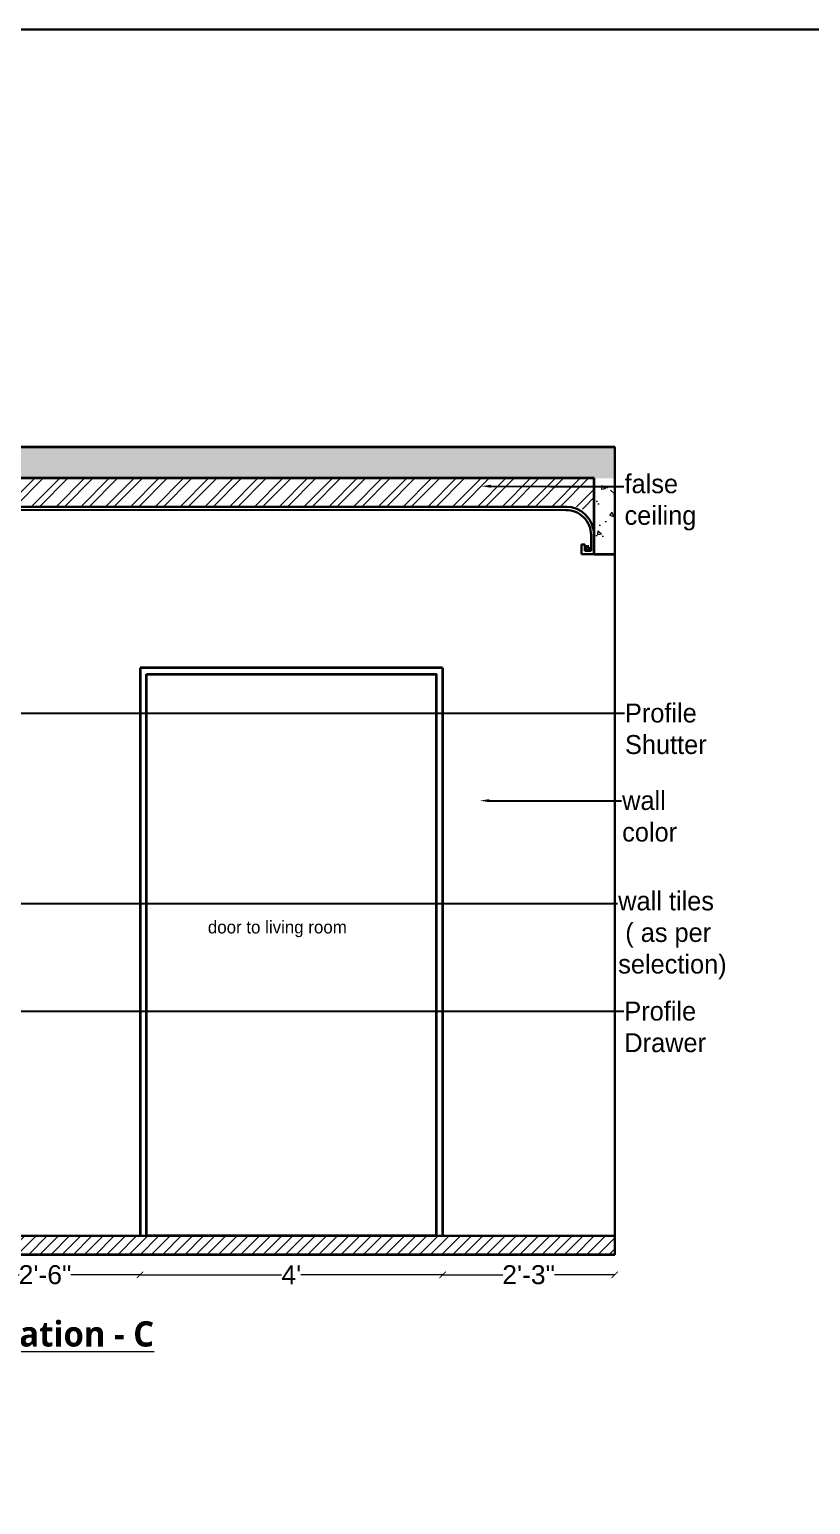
# Model space of a CAD drawing. Header units: inches. Extents: x 3324238 to 135265466, y -1036581 to 20094598.
# Drawn here: x 3355277.8 to 3355401.4, y -519201.2 to -518967.5 of the extents above; entities that cross this region are included whole.
import ezdxf
from ezdxf import colors
from ezdxf.entities.mleader import LeaderData, LeaderLine
from ezdxf.math import Vec2, Vec3

# ---------------------------------------------------------------- set-up
doc = ezdxf.new("R2010")
doc.units = ezdxf.units.IN
doc.header["$MEASUREMENT"] = 0
doc.header["$PDMODE"] = 3
doc.linetypes.add('00 . GROUND FLOOR$0$DASHED', pattern=[0.75, 0.5, -0.25])
for name, color, linetype, lineweight in [('dim05', 1, 'Continuous', 13), ('Flooring', 253, 'Continuous', 30), ('FURNITURE', 32, 'Continuous', 13), ('FURNITURE-1', 251, 'Continuous', 5), ('Labelling', 1, 'Continuous', 25), ('wall', 7, 'Continuous', 30)]:
    doc.layers.add(name, color=color, linetype=linetype, lineweight=lineweight)
doc.layers.add('FALCE CEILING', color=7, linetype='Continuous', lineweight=30, true_color=0xd1009d)
doc.layers.add('hatch', color=253, linetype='Continuous', lineweight=0, transparency=0.4)
doc.layers.add('str coll', color=6, linetype='Continuous')
doc.styles.get("Standard").update_dxf_attribs({"font": 'GOTHIC.TTF'})
doc.styles.add('The Thakors 3 inches', font='arial.ttf', dxfattribs={"height": 3})
doc.dimstyles.new('The Thakors 3 inches', dxfattribs={"dimtxt": 3, "dimasz": 1, "dimexe": 0.17999267578125, "dimexo": 0.0625, "dimgap": 0.089996337890625, "dimtad": 0, "dimzin": 0, "dimdsep": 46, "dimlunit": 4, "dimtxsty": 'The Thakors 3 inches', "dimblk": 'ARCHTICK', "dimcen": 0.089996337890625, "dimclrd": 5, "dimclre": 5, "dimclrt": 1, "dimadec": 0, "dimazin": 0, "dimtfac": 0.79998779296875, "dimtofl": 0, "dimtmove": 1, "dimatfit": 3, "dimfxl": 1, "dimtolj": 1, "dimtzin": 0, "dimlwd": 5, "dimlwe": 13, "dimarcsym": 0})
pattern_1 = [(320, (2911.788055398036, 226.9863982740208), (-0.6275213498259522, -7.172601826007535), [0.75, -8.25]), (265, (2911.788055398036, 226.9863982740208), (7.521921337000118, 1.387513336129999), [0.6, -6.6]), (10.45144445999999, (2911.735761958174, 226.3886814640136), (6.894399909686293, -5.78508846727112), [0.63740192, -7.01142112]), (316.1842, (2913.788055398036, 226.9863982740208), (-1.655192807930767, -10.67241330671572), [1.125, -12.375]), (6.635635489999989, (2913.650122328196, 226.0970308239921), (9.741186007745503, -9.346619456742285), [0.95610342, -10.5171376]), (261.18416399, (2913.788055398036, 226.9863982740208), (9.7411860026999, -9.346619450547733), [0.9, -9.90000001]), (291, (2913.288055398036, 225.9863982740208), (-4.026188906653389, -5.969070521184616), [0.75, -8.25]), (236, (2913.288055398036, 225.9863982740208), (7.25150045046853, -2.433153319215819), [0.6, -6.6]), (341.4514447399999, (2912.952539658174, 225.4889757340425), (3.225311528063537, -8.402223767299711), [0.6374019000000001, -7.01142112]), (307.5, (2911.788055398036, 226.9863982740208), (3.328938538313115, -0.1215985531729072), [0, -6.519999999999989, 0, -6.69999999999999, 0, -6.624999999999989]), (277.5, (2911.788055398036, 226.9863982740208), (3.944117118823602, -2.630695374421486), [0, -3.82, 0, -6.37, 0, -2.525]), (237.5, (2911.788055398036, 229.2163982740021), (-0.2255487173437984, -5.33822436172409), [0, -2.5, 0, -7.8, 0, -10.35]), (227.5, (2911.788055398036, 230.2163982740021), (1.001049823323176, -5.831861693423862), [0, -3.249999999999995, 0, -5.179999999999989, 0, -7.349999999999989])]

# ---------------------------------------------------------------- blocks, each defined once
blk = doc.blocks.new('_ArchTick')
at = {"color": 0, "linetype": 'ByBlock', "const_width": 0.15}
blk.add_lwpolyline([(-0.5, -0.5), (0.5, 0.5)], dxfattribs=at)
blk = doc.blocks.new('*D205')
at = {"layer": 'Defpoints', "color": 0, "lineweight": 30, "ltscale": 4, "transparency": 16777216}
for p in [(3355295.286342088, -519158.6231488102, 0.007150295241826185), (3355265.193751048, -519161.6244367349, -0.09380388516833243), (3355295.286342088, -519164.7942645661)]:
    blk.add_point(p, dxfattribs=at)
at = {"layer": 'dim05', "color": 5, "lineweight": 5, "ltscale": 4, "transparency": 16777216}
for p, q in [((3355265.193751048, -519164.7942645661), (3355276.137089794, -519164.7942645661)), ((3355295.286342088, -519164.7942645661), (3355284.343003343, -519164.7942645661))]:
    blk.add_line(p, q, dxfattribs=at)
at = {"layer": 'dim05', "color": 5, "lineweight": 5, "ltscale": 4, "transparency": 16777216, "rotation": 180}
blk.add_blockref('_ArchTick', (3355265.193751048, -519164.7942645661), dxfattribs=at)
at = {"layer": 'dim05', "color": 5, "lineweight": 5, "ltscale": 4, "transparency": 16777216}
blk.add_blockref('_ArchTick', (3355295.286342088, -519164.7942645661), dxfattribs=at)
at = {"layer": 'dim05', "color": 1, "lineweight": 5, "ltscale": 4, "transparency": 16777216, "insert": (3355280.240046568, -519164.7942645661), "char_height": 3, "attachment_point": 5, "style": 'The Thakors 3 inches'}
blk.add_mtext('\\A1;2\'-6"', dxfattribs=at)
blk = doc.blocks.new('*D206')
at = {"layer": 'Defpoints', "color": 0, "lineweight": 30, "ltscale": 4, "transparency": 16777216}
for p in [(3355295.286342088, -519158.6231488102, 0.007150295241826185), (3355343.184873427, -519158.6231488102, 0.007150295240729146), (3355343.184873427, -519164.7942645661)]:
    blk.add_point(p, dxfattribs=at)
at = {"layer": 'dim05', "color": 5, "lineweight": 5, "ltscale": 4, "transparency": 16777216}
for p, q in [((3355295.286342088, -519164.7942645661), (3355317.704956576, -519164.7942645661)), ((3355343.184873427, -519164.7942645661), (3355320.766258938, -519164.7942645661))]:
    blk.add_line(p, q, dxfattribs=at)
at = {"layer": 'dim05', "color": 5, "lineweight": 5, "ltscale": 4, "transparency": 16777216, "rotation": 180}
blk.add_blockref('_ArchTick', (3355295.286342088, -519164.7942645661), dxfattribs=at)
at = {"layer": 'dim05', "color": 5, "lineweight": 5, "ltscale": 4, "transparency": 16777216}
blk.add_blockref('_ArchTick', (3355343.184873427, -519164.7942645661), dxfattribs=at)
at = {"layer": 'dim05', "color": 1, "lineweight": 5, "ltscale": 4, "transparency": 16777216, "insert": (3355319.235607757, -519164.7942645661), "char_height": 3, "attachment_point": 5, "style": 'The Thakors 3 inches'}
blk.add_mtext("\\A1;4'", dxfattribs=at)
blk = doc.blocks.new('*D223')
at = {"layer": 'Defpoints', "color": 0, "lineweight": 30, "ltscale": 4, "transparency": 16777216}
for p in [(3355343.184873427, -519161.829953026), (3355370.448987738, -519161.6231488102, 0.04768605641931729), (3355370.448987738, -519164.7942645661)]:
    blk.add_point(p, dxfattribs=at)
at = {"layer": 'dim05', "color": 5, "lineweight": 5, "ltscale": 4, "transparency": 16777216}
for p, q in [((3355343.184873427, -519164.7942645661), (3355352.713973808, -519164.7942645661)), ((3355370.448987738, -519164.7942645661), (3355360.919887357, -519164.7942645661))]:
    blk.add_line(p, q, dxfattribs=at)
at = {"layer": 'dim05', "color": 5, "lineweight": 5, "ltscale": 4, "transparency": 16777216, "rotation": 180}
blk.add_blockref('_ArchTick', (3355343.184873427, -519164.7942645661), dxfattribs=at)
at = {"layer": 'dim05', "color": 5, "lineweight": 5, "ltscale": 4, "transparency": 16777216}
blk.add_blockref('_ArchTick', (3355370.448987738, -519164.7942645661), dxfattribs=at)
at = {"layer": 'dim05', "color": 1, "lineweight": 5, "ltscale": 4, "transparency": 16777216, "insert": (3355356.816930583, -519164.7942645661), "char_height": 3, "attachment_point": 5, "style": 'The Thakors 3 inches'}
blk.add_mtext('\\A1;2\'-3"', dxfattribs=at)

msp = doc.modelspace()

# ---------------------------------------------------------------- hatches: boundary and pattern name
at = {"layer": 'FURNITURE-1', "true_color": 0x000000}
h = msp.add_hatch(dxfattribs=at)
h.set_pattern_fill('AR-CONC', color=18, angle=-90.00000000000001)
h.set_pattern_definition(pattern_1)
h.paths.add_polyline_path([(3355370.448991629, -519033.6230050249), (3355370.448991629, -519038.6230768978), (3355167.549900197, -519038.6228984912), (3355167.549906066, -519033.6226481727)])
at = {"layer": 'FURNITURE-1', "lineweight": 0}
h = msp.add_hatch(dxfattribs=at)
h.set_pattern_fill('ANSI32', color=6, scale=7.4, angle=180)
h.set_pattern_definition([(225, (3148.950116158929, 226.3267422676436), (1.96222131779267, -1.96222131779267), []), (225, (3147.641968615929, 226.3267422676436), (1.96222131779267, -1.96222131779267), [])])
h.paths.add_polyline_path([(3355367.202688755, -519038.62314881), (3355265.193702781, -519038.6231488101), (3355265.193702782, -519043.1231488101), (3355367.202688755, -519043.12314881)])
at = {"layer": 'FURNITURE-1', "true_color": 0x000000}
h = msp.add_hatch(dxfattribs=at)
h.set_pattern_fill('AR-CONC', color=18, angle=-90.00000000000001)
h.set_pattern_definition(pattern_1)
h.paths.add_polyline_path([(3355370.448991629, -519038.5352625158), (3355370.448991629, -519050.6231488102), (3355367.202248726, -519050.6231488102), (3355367.202248726, -519038.5352625158)])
at = {"layer": 'hatch'}
h = msp.add_hatch(dxfattribs=at)
h.set_pattern_fill('ANSI31', color=256, scale=10)
h.set_pattern_definition([(45, (34490.85095606372, -9966.3607563728), (-0.8838834764831844, 0.8838834764831844), [])])
h.paths.add_polyline_path([(3355370.448987739, -519158.6231488102), (3355370.448987739, -519161.6231488101), (3355176.549896306, -519161.6231488102), (3355176.549896306, -519158.6231488102)])

# ---------------------------------------------------------------- linework, layer by layer
at = {"color": 1, "lineweight": 35}
for p, q in [((3355167.549922228, -519033.6231488102, -0.146718936454558), (3355370.448991629, -519033.6231488102, -0.06136055165410989)), ((3355367.202688754, -519038.6231488102, -0.07296259950661635), (3355265.193702781, -519038.6231488101, -0.1626333112400075)), ((3355367.202688754, -519050.6231488102, -0.07296259950661635), (3355367.202688754, -519038.6231488102, -0.07296259950661635)), ((3355367.202688754, -519050.6231488102, -0.02695410676313786), (3355370.448991629, -519050.6231488102, -0.02695410676313786)), ((3355370.448987738, -519161.6231488102, -0.04196169733330529), (3355167.549896307, -519161.6231488102, -0.1035989960280423))]:
    msp.add_line(p, q, dxfattribs=at)
at = {"lineweight": 35}
for p, q in [((3355295.286342088, -519068.6231488101, -0.09644929351124516), (3355295.286342088, -519158.6231488102, -0.09644929351124516)), ((3355343.184873427, -519068.6231488102, -0.06630989765474844), (3355295.286342088, -519068.6231488101, -0.1084149666858438)), ((3355343.184873427, -519068.6231488102, -0.0964492935123422), (3355343.184873427, -519158.6231488102, -0.0964492935123422))]:
    msp.add_line(p, q, dxfattribs=at)
at = {"layer": 'FALCE CEILING', "color": 1, "linetype": '00 . GROUND FLOOR$0$DASHED', "lineweight": 30}
msp.add_circle((3355366.182613385, -519049.7341149517, -0.1366915391619403), 0.2089197255308997, dxfattribs=at)
at = {"layer": 'Flooring', "ltscale": 4}
msp.add_line((3355370.448987738, -519158.6231488102, 0.0008113845673318187), (3355176.549896306, -519158.6231488102, 0.0008113845673318187), dxfattribs=at)
at = {"layer": 'FURNITURE', "color": 3, "linetype": '00 . GROUND FLOOR$0$DASHED', "lineweight": 30}
msp.add_circle((3355366.182613385, -519049.7341149517, -0.1366915391619403), 0.3890338584333222, dxfattribs=at)
at = {"layer": 'str coll', "lineweight": 5}
msp.add_line((3355365.707287708, -519043.1230911422, -0.09435131024149905), (3355365.325624, -519043.5274278304, -0.09435131024149905), dxfattribs=at)
at = {"layer": 'wall', "lineweight": 30}
msp.add_line((3355370.448987738, -519161.6231488102, -0.05591353233375405), (3355370.448991629, -519033.6231488103, -0.04666525481874513), dxfattribs=at)
at = {"layer": 'wall', "color": 6, "lineweight": 30, "ltscale": 0.5}
for p, q in [((3355362.869224577, -519043.1222863018, 0.180894957262252), (3355269.697396449, -519043.1232477692, -0.1686216768703162)), ((3355362.707159518, -519043.6441362774, 0.02753144743054713), (3355269.697387701, -519043.6231488104, -0.1586743596926681)), ((3355366.705963194, -519047.6107964185, 0.1029472462810533), (3355366.715080345, -519050.1231488099, -0.09501537314138568)), ((3355365.202688754, -519050.6231488102, -0.1634154024912049), (3355365.202688754, -519049.1231488102, -0.1634154024912049)), ((3355365.702688754, -519049.1231488102, -0.1408022017450577), (3355365.202688754, -519049.1231488102, -0.1634154024912049)), ((3355365.702688754, -519050.1231488101, -0.1634154024912049), (3355365.702688754, -519049.1231488102, -0.1634154024912049)), ((3355366.715080345, -519050.1231488101, -0.095015373162961), (3355365.702688754, -519050.1231488101, -0.1408022017450578)), ((3355367.202688754, -519050.6231488102, -0.07296259950661635), (3355365.202688754, -519050.6231488101, -0.1634154024912049))]:
    msp.add_line(p, q, dxfattribs=at)
at = {"layer": 'wall', "color": 6, "lineweight": 30, "ltscale": 0.5, "extrusion": (0.0008788728639498496, 0.01989464204354179, 0.999801695737934)}
for centre, radius, start, end in [((-3375000.66752575, 370385.1760971028, -7377.058889496852), 4.533829438932426, 182.6575533626092, 272.0670764051658), ((-3375000.704087192, 370385.1637536063, -7377.222747047094), 4, 182.4774186984536, 272.5299754135719)]:
    msp.add_arc(centre, radius, start, end, dxfattribs=at)

# ---------------------------------------------------------------- texts
at = {"layer": 'dim05', "lineweight": 5, "ltscale": 4, "insert": (3355252.890170371, -519176.2163834111, -0.05655525715630073), "char_height": 4, "width": 108.8607521085103, "attachment_point": 7, "bg_fill": 2}
msp.add_mtext('\\pxt11;{\\fMalgun Gothic|b1|i0|c0|p34;\\L\\C1;Wall Elevation - C}', dxfattribs=at)
at = {"layer": 'Labelling', "lineweight": 5, "insert": (3355306.019176707, -519111.3206631221, -0.1035988286457736), "char_height": 2, "width": 25.53826611023737, "attachment_point": 7, "bg_fill": 2}
msp.add_mtext('door to living room', dxfattribs=at)

# ---------------------------------------------------------------- dimensions: what is measured, and where the dimension line sits
at = {"layer": 'dim05', "lineweight": 5, "ltscale": 4}
for base, p1, p2, picture, middle in [((3355295.286342088, -519164.7942645661, -0.1035995887530713), (3355265.193751048, -519161.6244367349, -0.1974034739214038), (3355295.286342088, -519158.6231488102, -0.09644929351124516), '*D205', (3355280.240046568, -519164.7942645661, -0.1035995887530713)), ((3355343.184873427, -519164.7942645661, -0.1035995887530713), (3355295.286342088, -519158.6231488102, -0.09644929351124516), (3355343.184873427, -519158.6231488102, -0.0964492935123422), '*D206', (3355319.235607757, -519164.7942645661, -0.1035995887530713)), ((3355370.448987738, -519164.7942645661, -0.1035995887530713), (3355343.184873427, -519161.829953026, -0.1035995887530713), (3355370.448987738, -519161.6231488102, -0.05591353233375405), '*D223', (3355356.816930583, -519164.7942645661, -0.1035995887530713))]:
    dim = msp.add_linear_dim(base=base, p1=p1, p2=p2, dimstyle='The Thakors 3 inches', override={"dimtxt": 32, "dimdec": 0, "dimse1": 1, "dimse2": 1}, dxfattribs=at)
    dim.commit()
    dim.dimension.update_dxf_attribs({"geometry": picture, "text_midpoint": middle})

# ---------------------------------------------------------------- leaders
at = {"layer": 'Labelling', "lineweight": 5}
ml = msp.add_multileader_mtext('Standard', dxfattribs=at)
ml.set_content('false \\Pceiling', color=256)
ml.set_leader_properties()
ml.build(insert=Vec2(0, 0))
ml.multileader.update_dxf_attribs({"arrow_head_size": 1.5})
ctx = ml.context
ctx.base_point, ctx.char_height, ctx.arrow_head_size, ctx.landing_gap_size, ctx.plane_origin = Vec3(3355371.911539716, -519039.9182378417, 0.001266081028248045), 3, 1.5, 0.09, Vec3(3355336.897267342, -519036.9236014583, 0.001266081028248045)
notes = []
notes.append((ctx, [(0, (1, 1, 0), (3355360.266845608, -519039.9182378417, 0.001266081028248045), (1, 0), 11.64469410805032, [(0, [(3355349.374001466, -519039.8729327265, 0.001266081028248045)], 0, [])])]))
ctx.mtext.insert, ctx.mtext.flow_direction = Vec3(3355372.001539716, -519037.9838394733, 0.001266081028248045), 5
ml = msp.add_multileader_mtext('Standard', dxfattribs=at)
ml.set_content('Profile \\PShutter', color=256)
ml.set_leader_properties()
ml.build(insert=Vec2(0, 0))
ml.multileader.update_dxf_attribs({"dogleg_length": 2.134232808835805, "arrow_head_size": 1.5})
ctx = ml.context
ctx.base_point, ctx.char_height, ctx.arrow_head_size, ctx.landing_gap_size, ctx.plane_origin = Vec3(3355371.978808552, -519075.8343608789, -0.1035995887530713), 3, 1.5, 0.09, Vec3(3355190.475574462, -519075.8343608789, -0.1035995887530713)
notes.append((ctx, [(0, (1, 1, 0), (3355307.884803422, -519075.8343608789, -0.1035995887530713), (1, 0), 64.09400513023138, [(0, [(3355255.914232826, -519075.8357782508, -0.1035995887530713)], 0, [])])]))
ctx.mtext.insert, ctx.mtext.flow_direction = Vec3(3355372.068808552, -519074.2966314431, -0.1035995887530713), 5
ml = msp.add_multileader_mtext('Standard', dxfattribs=at)
ml.set_content('wall \\Pcolor', color=256)
ml.set_leader_properties()
ml.build(insert=Vec2(0, 0))
ml.multileader.update_dxf_attribs({"arrow_head_size": 1.5})
ctx = ml.context
ctx.base_point, ctx.char_height, ctx.arrow_head_size, ctx.landing_gap_size, ctx.plane_origin = Vec3(3355371.53464665, -519089.6898282115, -0.05591353233375405), 3, 1.5, 0.09, Vec3(3355348.347158245, -519089.6899169427, -0.05591353233375405)
notes.append((ctx, [(0, (1, 1, 0), (3355369.400413841, -519089.6898282115, -0.05591353233375405), (1, 0), 2.134232808835805, [(0, [(3355349.092935428, -519089.6899169427, -0.05591353233375405)], 0, [])])]))
ctx.mtext.insert, ctx.mtext.flow_direction = Vec3(3355371.62464665, -519088.1612762061, -0.05591353233375405), 5
ml = msp.add_multileader_mtext('Standard', dxfattribs=at)
ml.set_content('Profile \\PDrawer', color=256)
ml.set_leader_properties()
ml.build(insert=Vec2(0, 0))
ml.multileader.update_dxf_attribs({"dogleg_length": 2.134232808835805, "arrow_head_size": 1.5})
ctx = ml.context
ctx.base_point, ctx.char_height, ctx.arrow_head_size, ctx.landing_gap_size, ctx.plane_origin = Vec3(3355371.879877321, -519123.0489038322, -0.1035995887530713), 3, 1.5, 0.09, Vec3(3355190.376643231, -519123.0489038322, -0.1035995887530713)
notes.append((ctx, [(0, (1, 1, 0), (3355307.785872191, -519123.0489038322, -0.1035995887530713), (1, 0), 64.09400513023138, [(0, [(3355255.815301595, -519123.0503212041, -0.1035995887530713)], 0, [])])]))
ctx.mtext.insert, ctx.mtext.flow_direction = Vec3(3355371.969877321, -519121.5203518267, -0.1035995887530713), 5
for ctx, leaders in notes:
    for number, flags, end, landing, length, lines in leaders:
        leader = LeaderData()
        leader.index, (leader.has_last_leader_line, leader.has_dogleg_vector, leader.attachment_direction) = number, flags
        leader.last_leader_point, leader.dogleg_vector, leader.dogleg_length = Vec3(end), Vec3(landing), length
        for number, points, colour, breaks in lines:
            line = LeaderLine()
            line.index, line.vertices, line.color, line.breaks = number, Vec3.list(points), colors.encode_raw_color(colour), breaks
            leader.lines.append(line)
        ctx.leaders.append(leader)

# ---------------------------------------------------------------- next in the draw order: linework, layer by layer
at = {"lineweight": 35, "elevation": -0.1084149574389812}
msp.add_lwpolyline([(3355296.286352606, -519069.6231488102), (3355342.184873427, -519069.6231488102), (3355342.184873427, -519158.6231488103), (3355296.286352606, -519158.6231488103)], close=True, dxfattribs=at)
at = {"layer": 'str coll', "color": 5, "lineweight": 30}
msp.add_lwpolyline([(3354439.625761389, -518967.5266108066), (3355710.482518904, -518967.5266108066), (3355710.482518904, -519434.8408051636), (3354439.625761389, -519434.8408051636)], close=True, dxfattribs=at)

# ---------------------------------------------------------------- next in the draw order: leaders
at = {"layer": 'Labelling', "lineweight": 5}
ml = msp.add_multileader_mtext('Standard', dxfattribs=at)
ml.set_content('wall tiles\\P ( as per \\Pselection)', color=256)
ml.set_leader_properties()
ml.build(insert=Vec2(0, 0))
ml.multileader.update_dxf_attribs({"dogleg_length": 2.134232808835805, "arrow_head_size": 1.5})
ctx = ml.context
ctx.base_point, ctx.char_height, ctx.arrow_head_size, ctx.landing_gap_size, ctx.plane_origin = Vec3(3355370.911261425, -519106.0008531548, -0.1035995887530713), 3, 1.5, 0.09, Vec3(3355190.376643231, -519106.0008531548, -0.1035995887530713)
notes = []
notes.append((ctx, [(0, (1, 1, 0), (3355211.306702837, -519106.0008531548, -0.1035995887530713), (1, 0), 159.6045585880056, [(0, [(3355198.0496573, -519106.0008531548, -0.1035995887530713)], 0, [])])]))
ctx.mtext.insert, ctx.mtext.flow_direction = Vec3(3355371.001261425, -519104.0664547863, -0.1035995887530713), 5
for ctx, leaders in notes:
    for number, flags, end, landing, length, lines in leaders:
        leader = LeaderData()
        leader.index, (leader.has_last_leader_line, leader.has_dogleg_vector, leader.attachment_direction) = number, flags
        leader.last_leader_point, leader.dogleg_vector, leader.dogleg_length = Vec3(end), Vec3(landing), length
        for number, points, colour, breaks in lines:
            line = LeaderLine()
            line.index, line.vertices, line.color, line.breaks = number, Vec3.list(points), colors.encode_raw_color(colour), breaks
            leader.lines.append(line)
        ctx.leaders.append(leader)

doc.saveas('drawing.dxf')
